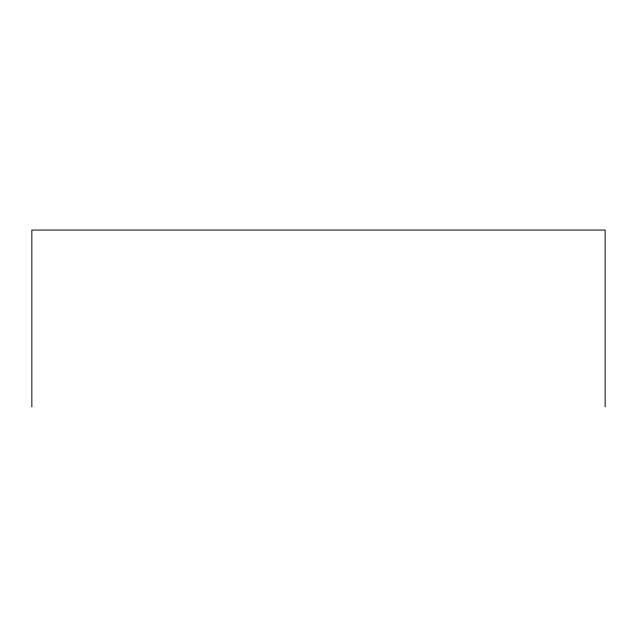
<?xml version="1.0" encoding="UTF-8"?>
<svg xmlns="http://www.w3.org/2000/svg" width="637" height="637" viewBox="0 0 637 637"><rect width="100%" height="100%" fill="white"/><g stroke="black" fill="none" stroke-linecap="round" stroke-linejoin="round"><path stroke-width="0.96" d="M605.15 406.939L605.15 230.061L31.85 230.061L31.85 406.939"/></g></svg>
